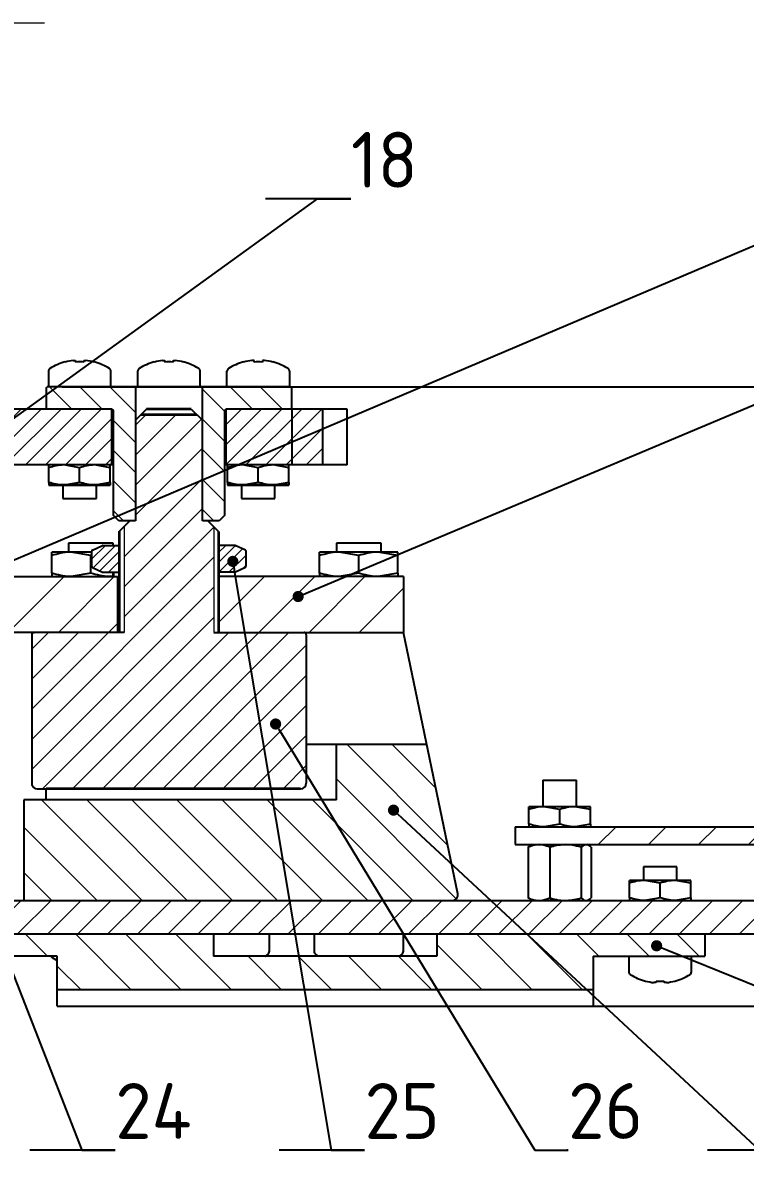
# Model space of a CAD drawing. Header units: millimetres. Extents: x 19686 to 36223, y 4362 to 8014.
# Drawn here: x 19880.3 to 19945, y 4361.7 to 4463.2 of the extents above; entities that cross this region are included whole.
import ezdxf
from ezdxf import colors
from ezdxf.entities.mleader import LeaderData, LeaderLine
from ezdxf.math import Vec2, Vec3

# ---------------------------------------------------------------- set-up
doc = ezdxf.new("R2010")
doc.units = ezdxf.units.MM
doc.layers.get('0').update_dxf_attribs({"lineweight": 35})
doc.layers.add('Nét mảnh', color=130, linetype='Continuous', lineweight=13)
doc.layers.add('Nét đậm', color=7, linetype='Continuous', lineweight=35)
doc.styles.add('MtXpl_TCVN_7284', font='')
doc.styles.get("Standard").update_dxf_attribs({"font": '', "height": 4.375})
doc.styles.get('MtXpl_TCVN_7284').set_extended_font_data('TCVN 7284')
doc.styles.get('Standard').set_extended_font_data('TCVN 7284')
doc.dimstyles.new('ISO-25$0', dxfattribs={"dimtxt": 4.375, "dimasz": 2.5, "dimexe": 1.25, "dimexo": 0.625, "dimtad": 1, "dimtxsty": 'Standard', "dimblk": 'OPEN30', "dimcen": 2.5, "dimadec": 0, "dimazin": 0, "dimtfac": 1, "dimtmove": 0, "dimatfit": 3, "dimldrblk": 'OPEN30', "dimfxl": 1, "dimarcsym": 0})
pattern_1 = [(45, (486.8383, -781.2207), (-2.24506403, 2.24506403), [])]
pattern_2 = [(45, (486.8383, -781.2207), (-1.34703842, 1.34703842), [])]

# ---------------------------------------------------------------- blocks, each defined once
blk = doc.blocks.new('_Dot')
at = {"color": 0, "linetype": 'ByBlock', "lineweight": -2}
blk.add_line((-0.5, 0), (-1, 0), dxfattribs=at)
at = {"color": 0, "linetype": 'ByBlock', "const_width": 0.5}
blk.add_lwpolyline([(-0.25, 0, 1), (0.25, 0, 1)], format="xyb", close=True, dxfattribs=at)
blk = doc.blocks.new('_Open30')
at = {"color": 0, "linetype": 'ByBlock', "lineweight": -2}
for p, q in [((-1, 0.268), (0, 0)), ((0, 0), (-1, -0.268)), ((0, 0), (-1, 0))]:
    blk.add_line(p, q, dxfattribs=at)
blk = doc.blocks.new('*D151')
at = {"layer": 'Defpoints', "color": 0, "transparency": 16777216}
for p in [(19882.56, 4430.64), (20083.92, 4430.64), (19883.36, 4375.17)]:
    blk.add_point(p, dxfattribs=at)
at = {"layer": 'Nét mảnh', "color": 0, "lineweight": -2, "transparency": 16777216}
for p, q in [((19883.81, 4430.64), (20086.42, 4430.64)), ((20083.92, 4380.17), (20083.92, 4425.64)), ((19884.61, 4375.17), (20086.42, 4375.17))]:
    blk.add_line(p, q, dxfattribs=at)
at = {"layer": 'Nét mảnh', "color": 0, "lineweight": -2, "transparency": 16777216, "xscale": 5, "yscale": 5, "zscale": 5}
for p, rotation in [((20083.92, 4430.64), 90), ((20083.92, 4375.17), 270)]:
    blk.add_blockref('_Open30', p, dxfattribs=dict(at, rotation=rotation))
at = {"layer": 'Nét mảnh', "color": 0, "transparency": 16777216, "insert": (20080.92, 4402.91), "char_height": 4.375, "attachment_point": 5, "rotation": 90}
blk.add_mtext('{\\H0.8x;56}', dxfattribs=at)

msp = doc.modelspace()

# ---------------------------------------------------------------- hatches: boundary and pattern name
at = {"layer": 'Nét mảnh', "true_color": 0x000000}
h = msp.add_hatch(dxfattribs=at)
h.set_pattern_fill('ANSI31', color=18, scale=0.6, angle=90)
h.set_pattern_definition([(135, (486.8383, -781.2207), (-1.34703842, -1.34703842), [])])
h.paths.add_polyline_path([(19890.363, 4430.639), (19882.463, 4430.639), (19882.363, 4430.539), (19882.363, 4428.739), (19882.463, 4428.639), (19888.263, 4428.639), (19888.363, 4428.539), (19888.363, 4419.139), (19888.863, 4418.639), (19890.363, 4418.639)])
h.paths.add_polyline_path([(19904.363, 4430.539), (19904.263, 4430.639), (19896.363, 4430.639), (19896.363, 4418.639), (19897.863, 4418.639), (19898.363, 4419.139), (19898.363, 4428.539), (19898.463, 4428.639), (19904.263, 4428.639), (19904.363, 4428.739)])
h = msp.add_hatch(dxfattribs=at)
h.set_pattern_fill('ANSI31', color=18, scale=0.4)
h.set_pattern_definition([(45, (486.8383, -781.2207), (-0.89802561, 0.89802561), [])])
h.paths.add_polyline_path([(19888.263, 4428.639), (19878.363, 4428.639), (19878.363, 4423.639), (19888.263, 4423.639)])
h.paths.add_polyline_path([(19907.112, 4428.639), (19898.463, 4428.639), (19898.463, 4423.639), (19907.112, 4423.639)])
h = msp.add_hatch(dxfattribs=at)
h.set_pattern_fill('ANSI31', color=18, scale=0.6)
h.set_pattern_definition(pattern_2)
edge = h.paths.add_edge_path()
edge.add_line((19897.386, 4418.116), (19896.863, 4418.639))
edge.add_line((19896.863, 4418.639), (19896.363, 4418.639))
edge.add_line((19896.363, 4418.639), (19896.363, 4427.639))
edge.add_line((19896.363, 4427.639), (19895.863, 4428.139))
edge.add_line((19895.863, 4428.139), (19890.863, 4428.139))
edge.add_line((19890.863, 4428.139), (19890.363, 4427.639))
edge.add_line((19890.363, 4427.639), (19890.363, 4418.639))
edge.add_line((19890.363, 4418.639), (19889.863, 4418.639))
edge.add_line((19889.863, 4418.639), (19889.341, 4418.116))
edge.add_line((19889.341, 4418.116), (19889.341, 4408.639))
edge.add_line((19889.341, 4408.639), (19881.305, 4408.639))
edge.add_spline(control_points=[(19881.305, 4408.639), (19881.289, 4408.638), (19881.258, 4408.636), (19881.214, 4408.619), (19881.178, 4408.596), (19881.141, 4408.559), (19881.11, 4408.506), (19881.106, 4408.46), (19881.104, 4408.439)], knot_values=[0, 0, 0, 0, 0.152998, 0.298048, 0.4351505, 0.5643079, 0.7978191, 1, 1, 1, 1], degree=3, periodic=0)
edge.add_line((19881.104, 4408.439), (19881.104, 4394.941))
edge.add_arc((19881.563, 4395.139), 0.5, 203.2829, 270)
edge.add_line((19881.563, 4394.639), (19882.363, 4394.639))
edge.add_line((19882.363, 4394.639), (19905.163, 4394.639))
edge.add_arc((19905.163, 4395.139), 0.5, 270, 360)
edge.add_line((19905.663, 4395.139), (19905.663, 4408.439))
edge.add_arc((19905.463, 4408.439), 0.2, 0, 90)
edge.add_line((19905.463, 4408.639), (19897.386, 4408.639))
edge.add_line((19897.386, 4408.639), (19897.386, 4418.116))
h = msp.add_hatch(dxfattribs=at)
h.set_pattern_fill('ANSI31', color=18, scale=0.2)
h.set_pattern_definition([(45, (486.8383, -781.2207), (-0.449012806, 0.449012806), [])])
h.paths.add_polyline_path([(19888.909, 4416.439), (19887.457, 4416.439, 0.1095178), (19887.415, 4416.43), (19886.508, 4416.007, 0.2914734), (19886.451, 4415.916), (19886.451, 4414.562, 0.2914734), (19886.508, 4414.471), (19887.415, 4414.048, 0.1095178), (19887.457, 4414.039), (19888.909, 4414.039)])
h.paths.add_polyline_path([(19900.276, 4415.916, 0.2914734), (19900.218, 4416.007), (19899.292, 4416.439), (19899.269, 4416.439), (19897.817, 4416.439), (19897.817, 4414.039), (19899.269, 4414.039, 0.1095178), (19899.312, 4414.048), (19900.218, 4414.471, 0.2914734), (19900.276, 4414.562)])
h = msp.add_hatch(dxfattribs=at)
h.set_pattern_fill('ANSI31', color=18)
h.set_pattern_definition(pattern_1)
h.paths.add_polyline_path([(19888.763, 4413.639), (19872.563, 4413.639, -0.4142136), (19872.863, 4413.339), (19872.863, 4408.639), (19888.763, 4408.639)])
h.paths.add_polyline_path([(19853.863, 4413.339, -0.4142136), (19854.163, 4413.639), (19849.487, 4413.639), (19847.73, 4408.639), (19853.863, 4408.639)])
h.paths.add_polyline_path([(19914.363, 4413.639), (19898.867, 4413.639), (19898.07, 4408.639), (19914.363, 4408.639)])
h.paths.add_polyline_path([(19898.867, 4413.639), (19897.817, 4413.639), (19897.817, 4408.639), (19898.07, 4408.639)])
h = msp.add_hatch(dxfattribs=at)
h.set_pattern_fill('ANSI31', color=18, scale=0.9, angle=90)
h.set_pattern_definition([(135, (486.8383, -781.2207), (-2.02055763, -2.02055763), [])])
h.paths.add_polyline_path([(19904.156, 4384.639), (19918.748, 4384.639, 0.4757351), (19919.238, 4385.241), (19916.447, 4398.639), (19908.363, 4398.639), (19908.363, 4393.639), (19902.653, 4393.639)])
h.paths.add_polyline_path([(19880.363, 4393.639), (19880.363, 4384.639), (19904.156, 4384.639), (19902.653, 4393.639)])
h = msp.add_hatch(dxfattribs=at)
h.set_pattern_fill('ANSI31', color=18)
h.set_pattern_definition(pattern_1)
h.paths.add_polyline_path([(20001.428, 4392.73), (19979.55, 4392.73), (19979.55, 4392.71), (19979.353, 4392.71), (19979, 4392.711), (19979, 4392.71), (19978.758, 4392.71), (19977.627, 4392.711), (19977.627, 4392.71), (19972.6, 4392.71), (19971.469, 4392.711), (19971.469, 4392.71), (19971.228, 4392.71), (19970.874, 4392.711), (19970.874, 4392.71), (19970.677, 4392.71), (19948.621, 4392.73), (19948.621, 4391.239), (19931.301, 4391.239), (19930.516, 4389.639), (20026.057, 4389.639), (20026.817, 4391.239), (20001.428, 4391.239)])
h = msp.add_hatch(dxfattribs=at)
h.set_pattern_fill('ANSI31', color=18, scale=0.6)
h.set_pattern_definition(pattern_2)
h.paths.add_polyline_path([(20035.363, 4384.639), (19917.579, 4384.639), (19918.772, 4381.639), (20035.363, 4381.639)])
h.paths.add_polyline_path([(19917.579, 4384.639), (19896.831, 4384.639), (19896.001, 4381.639), (19918.772, 4381.639)])
h.paths.add_polyline_path([(19857.363, 4384.639), (19849.895, 4384.639), (19848.363, 4382.795), (19848.363, 4381.639), (19857.363, 4381.639)])
h.paths.add_polyline_path([(19849.895, 4384.639), (19848.363, 4384.639), (19848.363, 4382.795)], flags=17)
h.paths.add_polyline_path([(19896.831, 4384.639), (19869.363, 4384.639), (19869.363, 4381.639), (19896.001, 4381.639)])
h = msp.add_hatch(dxfattribs=at)
h.set_pattern_fill('ANSI31', color=18, angle=90)
h.set_pattern_definition([(135, (486.8383, -781.2207), (-2.24506403, -2.24506403), [])])
h.paths.add_polyline_path([(19941.363, 4381.639), (19918.772, 4381.639), (19920.759, 4376.639), (19931.363, 4376.639), (19931.363, 4379.639), (19941.363, 4379.639)])
h.paths.add_polyline_path([(19918.772, 4381.639), (19917.363, 4381.639), (19917.363, 4379.639), (19897.363, 4379.639), (19897.363, 4381.639), (19896.001, 4381.639), (19894.619, 4376.639), (19920.759, 4376.639)])
h.paths.add_polyline_path([(19896.001, 4381.639), (19873.363, 4381.639), (19873.363, 4379.639), (19883.363, 4379.639), (19883.363, 4376.639), (19894.619, 4376.639)])

# ---------------------------------------------------------------- linework, layer by layer
at = {"color": 18, "linetype": 'Continuous', "lineweight": 25, "true_color": 0x000000}
for p, q in [((19884.057, 4432.851), (19884.051, 4432.864)), ((19884.799, 4432.993), (19884.993, 4432.993)), ((19884.993, 4432.993), (19884.993, 4432.851)), ((19885.733, 4432.851), (19885.733, 4432.993)), ((19885.733, 4432.993), (19885.928, 4432.993)), ((19886.676, 4432.864), (19886.67, 4432.851)), ((19892.057, 4432.851), (19892.051, 4432.864)), ((19892.799, 4432.993), (19892.993, 4432.993)), ((19892.993, 4432.993), (19892.993, 4432.851)), ((19893.733, 4432.851), (19893.733, 4432.993)), ((19893.733, 4432.993), (19893.928, 4432.993)), ((19894.676, 4432.864), (19894.67, 4432.851)), ((19900.051, 4432.864), (19900.057, 4432.851)), ((19900.993, 4432.993), (19900.799, 4432.993)), ((19900.993, 4432.851), (19900.993, 4432.993)), ((19901.928, 4432.993), (19901.733, 4432.993)), ((19901.733, 4432.993), (19901.733, 4432.851)), ((19902.67, 4432.851), (19902.676, 4432.864)), ((19882.563, 4432.035), (19882.563, 4430.639)), ((19888.163, 4430.639), (19888.163, 4432.035)), ((19890.563, 4432.035), (19890.563, 4430.639)), ((19896.163, 4430.639), (19896.163, 4432.035)), ((19898.563, 4430.639), (19898.563, 4432.035)), ((19904.163, 4432.035), (19904.163, 4430.639)), ((19882.363, 4430.539), (19882.463, 4430.639)), ((19882.363, 4430.539), (19882.363, 4428.739)), ((19904.263, 4430.639), (19882.463, 4430.639)), ((19890.363, 4430.639), (19890.363, 4418.639)), ((19896.363, 4418.639), (19896.363, 4430.519)), ((19904.263, 4430.639), (19904.363, 4430.539)), ((19904.363, 4428.739), (19904.363, 4430.539)), ((19888.263, 4428.639), (19868.463, 4428.639)), ((19882.463, 4428.639), (19882.363, 4428.739)), ((19888.263, 4428.639), (19888.363, 4428.539)), ((19888.263, 4423.639), (19888.263, 4428.639)), ((19888.363, 4428.539), (19888.363, 4419.139)), ((19895.363, 4428.639), (19896.363, 4427.639)), ((19898.363, 4428.539), (19898.463, 4428.639)), ((19898.363, 4419.139), (19898.363, 4428.539)), ((19898.463, 4428.639), (19898.463, 4423.639)), ((19909.331, 4428.639), (19898.463, 4428.639)), ((19904.363, 4428.739), (19904.263, 4428.639)), ((19904.363, 4428.639), (19904.363, 4423.639)), ((19907.112, 4428.639), (19907.112, 4423.639)), ((19909.331, 4423.639), (19909.331, 4428.639)), ((19888.363, 4423.639), (19868.363, 4423.639)), ((19882.613, 4422.084), (19882.613, 4423.393)), ((19888.363, 4423.639), (19882.95, 4423.639)), ((19885.363, 4423.393), (19883.988, 4423.639)), ((19885.363, 4422.084), (19885.363, 4423.393)), ((19888.113, 4423.393), (19886.738, 4423.639)), ((19888.113, 4422.084), (19888.113, 4423.393)), ((19909.331, 4423.639), (19898.363, 4423.639)), ((19898.613, 4422.084), (19898.613, 4423.393)), ((19899.514, 4423.639), (19899.505, 4423.636)), ((19901.363, 4423.393), (19899.988, 4423.639)), ((19901.363, 4422.084), (19901.363, 4423.393)), ((19902.549, 4423.636), (19902.539, 4423.639)), ((19904.113, 4423.393), (19902.738, 4423.639)), ((19904.113, 4422.084), (19904.113, 4423.393)), ((19885.363, 4422.084), (19883.988, 4421.839)), ((19888.113, 4422.084), (19886.738, 4421.839)), ((19901.363, 4422.084), (19899.988, 4421.839)), ((19904.113, 4422.084), (19902.738, 4421.839)), ((19883.863, 4421.841), (19883.863, 4420.639)), ((19886.863, 4420.639), (19886.863, 4421.861)), ((19899.863, 4421.841), (19899.863, 4420.639)), ((19902.863, 4420.639), (19902.863, 4421.861)), ((19883.863, 4420.639), (19886.863, 4420.639)), ((19899.863, 4420.639), (19902.863, 4420.639)), ((19888.863, 4418.639), (19888.363, 4419.139)), ((19898.363, 4419.139), (19897.863, 4418.639)), ((19890.363, 4418.639), (19888.863, 4418.639)), ((19888.909, 4417.685), (19889.863, 4418.639)), ((19897.863, 4418.639), (19896.363, 4418.639)), ((19897.817, 4417.685), (19896.863, 4418.639)), ((19884.363, 4416.639), (19884.363, 4415.839)), ((19888.363, 4416.639), (19884.363, 4416.639)), ((19886.508, 4416.007), (19887.415, 4416.43)), ((19887.457, 4416.439), (19888.909, 4416.439)), ((19888.363, 4416.439), (19888.363, 4416.639)), ((19888.909, 4416.522), (19888.908, 4416.521)), ((19888.909, 4416.415), (19888.909, 4416.415)), ((19908.363, 4416.639), (19908.363, 4415.839)), ((19912.363, 4416.639), (19908.363, 4416.639)), ((19912.363, 4415.839), (19912.363, 4416.639)), ((19886.451, 4415.839), (19882.863, 4415.839)), ((19882.863, 4413.951), (19882.863, 4415.526)), ((19886.363, 4415.526), (19884.613, 4415.839)), ((19886.363, 4413.951), (19886.363, 4415.526)), ((19886.451, 4414.562), (19886.451, 4415.916)), ((19900.276, 4414.562), (19900.276, 4415.916)), ((19913.863, 4415.839), (19906.863, 4415.839)), ((19906.863, 4413.951), (19906.863, 4415.526)), ((19910.363, 4415.526), (19908.613, 4415.839)), ((19910.363, 4413.951), (19910.363, 4415.526)), ((19913.863, 4415.526), (19912.113, 4415.839)), ((19913.863, 4413.951), (19913.863, 4415.526)), ((19886.363, 4413.951), (19884.613, 4413.639)), ((19886.508, 4414.471), (19887.415, 4414.048)), ((19887.457, 4414.039), (19888.909, 4414.039)), ((19899.269, 4414.039), (19897.817, 4414.039)), ((19900.218, 4414.471), (19899.312, 4414.048)), ((19910.363, 4413.951), (19908.613, 4413.639)), ((19913.863, 4413.951), (19912.113, 4413.639)), ((19866.363, 4413.639), (19888.763, 4413.639)), ((19888.363, 4413.684), (19888.113, 4413.639)), ((19888.763, 4413.639), (19888.763, 4408.639)), ((19914.363, 4413.639), (19897.817, 4413.639)), ((19914.363, 4413.639), (19914.363, 4408.639)), ((19889.341, 4408.639), (19872.863, 4408.639)), ((19881.104, 4394.941), (19881.104, 4408.439)), ((19897.386, 4408.639), (19914.363, 4408.639)), ((19905.663, 4408.439), (19905.663, 4395.139)), ((19919.238, 4385.241), (19914.363, 4408.639)), ((19905.663, 4398.639), (19916.447, 4398.639)), ((19908.363, 4393.639), (19908.363, 4398.639)), ((19926.863, 4395.414), (19926.863, 4393.039)), ((19926.863, 4395.414), (19929.863, 4395.414)), ((19929.863, 4393.039), (19929.863, 4395.414)), ((19880.363, 4393.639), (19880.363, 4384.639)), ((19908.363, 4393.639), (19880.363, 4393.639)), ((19881.563, 4394.639), (19882.363, 4394.639)), ((19882.363, 4393.639), (19882.363, 4394.639)), ((19931.113, 4393.039), (19925.613, 4393.039)), ((19925.613, 4391.484), (19925.613, 4392.793)), ((19928.363, 4392.793), (19926.988, 4393.039)), ((19928.363, 4391.484), (19928.363, 4392.793)), ((19931.113, 4392.793), (19929.738, 4393.039)), ((19931.113, 4391.484), (19931.113, 4392.793)), ((19924.363, 4391.239), (19948.621, 4391.239)), ((19924.363, 4391.239), (19924.363, 4389.639)), ((19928.363, 4391.484), (19926.988, 4391.239)), ((19931.113, 4391.484), (19929.738, 4391.239)), ((19924.363, 4389.639), (20032.363, 4389.639)), ((19925.863, 4389.639), (19925.731, 4389.562)), ((19927.588, 4389.639), (19927.467, 4389.414)), ((19930.996, 4389.562), (19930.863, 4389.639)), ((19925.536, 4389.414), (19925.738, 4389.554)), ((19925.536, 4389.414), (19925.536, 4384.864)), ((19927.467, 4389.414), (19927.467, 4384.864)), ((19930.295, 4389.414), (19930.295, 4384.864)), ((19931.191, 4389.414), (19931.191, 4384.864)), ((19935.863, 4387.639), (19935.863, 4386.439)), ((19938.863, 4387.639), (19935.863, 4387.639)), ((19938.863, 4386.439), (19938.863, 4387.639)), ((19940.113, 4386.439), (19934.613, 4386.439)), ((19934.613, 4384.884), (19934.613, 4386.193)), ((19937.363, 4386.193), (19935.988, 4386.439)), ((19937.363, 4384.884), (19937.363, 4386.193)), ((19940.113, 4386.193), (19938.738, 4386.439)), ((19940.113, 4384.884), (19940.113, 4386.193)), ((19848.363, 4384.639), (20035.363, 4384.639)), ((19925.738, 4384.752), (19925.536, 4384.864)), ((19925.731, 4384.715), (19925.863, 4384.639)), ((19927.467, 4384.864), (19927.588, 4384.639)), ((19930.863, 4384.639), (19930.996, 4384.715)), ((19937.363, 4384.884), (19935.988, 4384.639)), ((19940.113, 4384.884), (19938.738, 4384.639)), ((19848.363, 4381.639), (20035.363, 4381.639)), ((19897.363, 4381.639), (19897.363, 4379.639)), ((19902.363, 4380.094), (19902.363, 4381.639)), ((19906.363, 4381.639), (19906.363, 4380.094)), ((19914.363, 4380.094), (19914.363, 4381.639)), ((19917.363, 4381.639), (19917.363, 4379.639)), ((19941.363, 4381.639), (19941.363, 4379.639)), ((19883.363, 4379.639), (19873.363, 4379.639)), ((19883.363, 4375.171), (19883.363, 4379.639)), ((19917.363, 4379.639), (19897.363, 4379.639)), ((19931.363, 4379.639), (19941.363, 4379.639)), ((19931.363, 4379.639), (19931.363, 4375.171)), ((19934.563, 4379.639), (19934.563, 4378.242)), ((19940.163, 4378.242), (19940.163, 4379.639)), ((19936.051, 4377.414), (19936.057, 4377.427)), ((19936.993, 4377.427), (19936.993, 4377.285)), ((19937.733, 4377.285), (19937.733, 4377.427)), ((19938.67, 4377.427), (19938.676, 4377.414)), ((19931.363, 4376.639), (19883.363, 4376.639)), ((19936.993, 4377.285), (19936.799, 4377.285)), ((19937.928, 4377.285), (19937.733, 4377.285)), ((19883.363, 4375.171), (19931.363, 4375.171))]:
    msp.add_line(p, q, dxfattribs=at)
at = {"color": 18, "linetype": 'Continuous', "lineweight": 25, "true_color": 0x000000, "flags": 128}
for points in [[(19901.981, 4379.639), (19902.002, 4379.653), (19902.217, 4379.804)], [(19906.51, 4379.804), (19906.724, 4379.653), (19906.745, 4379.639)], [(19913.981, 4379.639), (19914.002, 4379.653), (19914.217, 4379.804)]]:
    msp.add_lwpolyline(points, dxfattribs=at)
at = {"color": 18, "linetype": 'Continuous', "lineweight": 25, "true_color": 0x000000}
for centre, radius, start, end in [((19882.833, 4432.035), 0.27, 122.33603, 180), ((19885.363, 4428.039), 5, 105.21928, 122.33603), ((19885.363, 4428.039), 4.986, 96.50342, 105.18786), ((19885.363, 4427.386), 5.477, 86.1266, 93.8734), ((19885.363, 4428.039), 4.986, 74.81214, 83.49658), ((19885.363, 4428.039), 5, 57.66397, 74.78072), ((19887.893, 4432.035), 0.27, 0, 57.66397), ((19890.833, 4432.035), 0.27, 122.33603, 180), ((19893.363, 4428.039), 5, 105.21928, 122.33603), ((19893.363, 4428.039), 4.986, 96.50342, 105.18786), ((19893.363, 4427.386), 5.477, 86.1266, 93.8734), ((19893.363, 4428.039), 4.986, 74.81214, 83.49658), ((19893.363, 4428.039), 5, 57.66397, 74.78072), ((19895.893, 4432.035), 0.27, 0, 57.66397), ((19898.833, 4432.035), 0.27, 122.33603, 180), ((19901.363, 4428.039), 5, 105.21928, 122.33603), ((19901.363, 4428.039), 4.986, 96.50342, 105.18786), ((19901.363, 4427.386), 5.477, 86.1266, 93.8734), ((19901.363, 4428.039), 4.986, 74.81214, 83.49658), ((19901.363, 4428.039), 5, 57.66397, 74.78072), ((19903.893, 4432.035), 0.27, 0, 57.66397), ((19886.551, 4415.916), 0.1, 115, 180), ((19887.457, 4416.339), 0.1, 90, 115), ((19900.176, 4415.916), 0.1, 0, 65), ((19886.551, 4414.562), 0.1, 180, 245), ((19887.457, 4414.139), 0.1, 245, 270), ((19899.269, 4414.139), 0.1, 270, 295), ((19900.176, 4414.562), 0.1, 295, 0), ((19905.463, 4408.439), 0.2, 0, 90), ((19881.563, 4395.139), 0.5, 203.2829, 270), ((19905.163, 4395.139), 0.5, 270, 0), ((19918.748, 4385.139), 0.5, 270, 11.76829), ((19886.363, 4385.039), 6.5, 236.17784, 242.51357), ((19902.003, 4380.094), 0.36, 306.35837, 0), ((19906.723, 4380.094), 0.36, 180, 233.64163), ((19914.003, 4380.094), 0.36, 306.35837, 0), ((19934.833, 4378.242), 0.27, 180, 237.66397), ((19937.363, 4382.239), 5, 237.66397, 254.78072), ((19937.363, 4382.239), 4.986, 254.81214, 263.49658), ((19937.363, 4382.891), 5.477, 266.1266, 273.8734), ((19937.363, 4382.239), 4.986, 276.50342, 285.18786), ((19937.363, 4382.239), 5, 285.21928, 302.33603), ((19939.893, 4378.242), 0.27, 302.33603, 0)]:
    msp.add_arc(centre, radius, start, end, dxfattribs=at)
for points, knots in [([(19883.988, 4423.639), (19883.956, 4423.639), (19883.491, 4423.635), (19883.036, 4423.51), (19882.613, 4423.393)], [0, 0, 0, 0, 0.07015027, 1, 1, 1, 1]), ([(19882.613, 4423.393), (19882.613, 4423.43), (19882.613, 4423.574), (19882.613, 4423.611), (19882.613, 4423.639)], [0, 0, 0, 0, 0.2575513, 1, 1, 1, 1]), ([(19886.738, 4423.639), (19886.706, 4423.639), (19886.241, 4423.635), (19885.786, 4423.51), (19885.363, 4423.393)], [0, 0, 0, 0, 0.0701503, 1, 1, 1, 1]), ([(19888.113, 4423.393), (19888.113, 4423.43), (19888.113, 4423.574), (19888.113, 4423.611), (19888.113, 4423.639)], [0, 0, 0, 0, 0.25755135, 1, 1, 1, 1]), ([(19899.988, 4423.639), (19899.956, 4423.639), (19899.491, 4423.635), (19899.036, 4423.51), (19898.613, 4423.393)], [0, 0, 0, 0, 0.07015027, 1, 1, 1, 1]), ([(19898.613, 4423.393), (19898.613, 4423.43), (19898.613, 4423.574), (19898.613, 4423.611), (19898.613, 4423.639)], [0, 0, 0, 0, 0.2575513, 1, 1, 1, 1]), ([(19902.738, 4423.639), (19902.706, 4423.639), (19902.241, 4423.635), (19901.786, 4423.51), (19901.363, 4423.393)], [0, 0, 0, 0, 0.0701503, 1, 1, 1, 1]), ([(19904.113, 4423.393), (19904.113, 4423.43), (19904.113, 4423.574), (19904.113, 4423.611), (19904.113, 4423.639)], [0, 0, 0, 0, 0.25755135, 1, 1, 1, 1]), ([(19883.988, 4421.839), (19883.956, 4421.839), (19883.709, 4421.841), (19883.244, 4421.895), (19882.825, 4422.021), (19882.613, 4422.084)], [0, 0, 0, 0, 0.0700125, 0.5307444, 1, 1, 1, 1]), ([(19882.613, 4422.084), (19882.613, 4422.047), (19882.613, 4421.903), (19882.613, 4421.866), (19882.613, 4421.839)], [0, 0, 0, 0, 0.2575513, 1, 1, 1, 1]), ([(19886.738, 4421.839), (19886.706, 4421.839), (19886.241, 4421.843), (19885.786, 4421.968), (19885.363, 4422.084)], [0, 0, 0, 0, 0.0701503, 1, 1, 1, 1]), ([(19888.113, 4422.084), (19888.113, 4422.047), (19888.113, 4421.903), (19888.113, 4421.866), (19888.113, 4421.839)], [0, 0, 0, 0, 0.2575513, 1, 1, 1, 1]), ([(19899.988, 4421.839), (19899.956, 4421.839), (19899.709, 4421.841), (19899.244, 4421.895), (19898.825, 4422.021), (19898.613, 4422.084)], [0, 0, 0, 0, 0.0700125, 0.5307444, 1, 1, 1, 1]), ([(19898.613, 4422.084), (19898.613, 4422.047), (19898.613, 4421.903), (19898.613, 4421.866), (19898.613, 4421.839)], [0, 0, 0, 0, 0.2575513, 1, 1, 1, 1]), ([(19902.738, 4421.839), (19902.706, 4421.839), (19902.241, 4421.843), (19901.786, 4421.968), (19901.363, 4422.084)], [0, 0, 0, 0, 0.0701503, 1, 1, 1, 1]), ([(19904.113, 4422.084), (19904.113, 4422.047), (19904.113, 4421.903), (19904.113, 4421.866), (19904.113, 4421.839)], [0, 0, 0, 0, 0.2575513, 1, 1, 1, 1]), ([(19884.613, 4415.839), (19884.572, 4415.839), (19883.981, 4415.834), (19883.402, 4415.675), (19882.863, 4415.526)], [0, 0, 0, 0, 0.0701742, 1, 1, 1, 1]), ([(19882.863, 4415.526), (19882.863, 4415.573), (19882.863, 4415.757), (19882.863, 4415.804), (19882.863, 4415.839)], [0, 0, 0, 0, 0.2575513, 1, 1, 1, 1]), ([(19908.613, 4415.839), (19908.572, 4415.839), (19907.981, 4415.834), (19907.402, 4415.675), (19906.863, 4415.526)], [0, 0, 0, 0, 0.0701742, 1, 1, 1, 1]), ([(19906.863, 4415.526), (19906.863, 4415.573), (19906.863, 4415.757), (19906.863, 4415.804), (19906.863, 4415.839)], [0, 0, 0, 0, 0.2575513, 1, 1, 1, 1]), ([(19912.113, 4415.839), (19912.072, 4415.839), (19911.481, 4415.834), (19910.902, 4415.675), (19910.363, 4415.526)], [0, 0, 0, 0, 0.0701742, 1, 1, 1, 1]), ([(19913.863, 4415.526), (19913.863, 4415.573), (19913.863, 4415.757), (19913.863, 4415.804), (19913.863, 4415.839)], [0, 0, 0, 0, 0.2575513, 1, 1, 1, 1]), ([(19884.613, 4413.639), (19884.572, 4413.639), (19883.981, 4413.644), (19883.402, 4413.803), (19882.863, 4413.951)], [0, 0, 0, 0, 0.0701742, 1, 1, 1, 1]), ([(19882.863, 4413.951), (19882.863, 4413.904), (19882.863, 4413.721), (19882.863, 4413.674), (19882.863, 4413.639)], [0, 0, 0, 0, 0.2575513, 1, 1, 1, 1]), ([(19888.113, 4413.639), (19888.072, 4413.639), (19887.481, 4413.644), (19886.902, 4413.803), (19886.363, 4413.951)], [0, 0, 0, 0, 0.0701742, 1, 1, 1, 1]), ([(19908.613, 4413.639), (19908.572, 4413.639), (19907.981, 4413.644), (19907.402, 4413.803), (19906.863, 4413.951)], [0, 0, 0, 0, 0.0701742, 1, 1, 1, 1]), ([(19906.863, 4413.951), (19906.863, 4413.904), (19906.863, 4413.721), (19906.863, 4413.674), (19906.863, 4413.639)], [0, 0, 0, 0, 0.2575513, 1, 1, 1, 1]), ([(19912.113, 4413.639), (19912.072, 4413.639), (19911.481, 4413.644), (19910.902, 4413.803), (19910.363, 4413.951)], [0, 0, 0, 0, 0.0701742, 1, 1, 1, 1]), ([(19913.863, 4413.951), (19913.863, 4413.904), (19913.863, 4413.721), (19913.863, 4413.674), (19913.863, 4413.639)], [0, 0, 0, 0, 0.2575513, 1, 1, 1, 1]), ([(19881.104, 4408.439), (19881.106, 4408.46), (19881.11, 4408.506), (19881.141, 4408.559), (19881.178, 4408.596), (19881.214, 4408.619), (19881.258, 4408.636), (19881.289, 4408.638), (19881.305, 4408.639)], [0, 0, 0, 0, 0.2021809, 0.4356921, 0.5648495, 0.701952, 0.847002, 1, 1, 1, 1]), ([(19926.988, 4393.039), (19926.956, 4393.039), (19926.491, 4393.035), (19926.036, 4392.91), (19925.613, 4392.793)], [0, 0, 0, 0, 0.07015027, 1, 1, 1, 1]), ([(19925.613, 4392.793), (19925.613, 4392.83), (19925.613, 4392.974), (19925.613, 4393.011), (19925.613, 4393.039)], [0, 0, 0, 0, 0.2575513, 1, 1, 1, 1]), ([(19929.738, 4393.039), (19929.706, 4393.039), (19929.241, 4393.035), (19928.786, 4392.91), (19928.363, 4392.793)], [0, 0, 0, 0, 0.0701503, 1, 1, 1, 1]), ([(19931.113, 4392.793), (19931.113, 4392.83), (19931.113, 4392.974), (19931.113, 4393.011), (19931.113, 4393.039)], [0, 0, 0, 0, 0.25755135, 1, 1, 1, 1]), ([(19926.988, 4391.239), (19926.956, 4391.239), (19926.709, 4391.241), (19926.244, 4391.295), (19925.825, 4391.421), (19925.613, 4391.484)], [0, 0, 0, 0, 0.0700125, 0.5307444, 1, 1, 1, 1]), ([(19925.613, 4391.484), (19925.613, 4391.447), (19925.613, 4391.303), (19925.613, 4391.266), (19925.613, 4391.239)], [0, 0, 0, 0, 0.2575513, 1, 1, 1, 1]), ([(19929.738, 4391.239), (19929.706, 4391.239), (19929.241, 4391.243), (19928.786, 4391.368), (19928.363, 4391.484)], [0, 0, 0, 0, 0.0701503, 1, 1, 1, 1]), ([(19931.113, 4391.484), (19931.113, 4391.447), (19931.113, 4391.303), (19931.113, 4391.266), (19931.113, 4391.239)], [0, 0, 0, 0, 0.2575513, 1, 1, 1, 1]), ([(19927.467, 4389.414), (19927.28, 4389.484), (19926.928, 4389.617), (19926.27, 4389.671), (19925.82, 4389.513), (19925.536, 4389.414)], [0, 0, 0, 0, 0.2956528, 0.5552834, 1, 1, 1, 1]), ([(19930.295, 4389.414), (19930.021, 4389.484), (19929.506, 4389.617), (19928.543, 4389.671), (19927.884, 4389.513), (19927.467, 4389.414)], [0, 0, 0, 0, 0.2956528, 0.5552834, 1, 1, 1, 1]), ([(19931.191, 4389.414), (19931.104, 4389.484), (19930.941, 4389.617), (19930.636, 4389.671), (19930.427, 4389.513), (19930.295, 4389.414)], [0, 0, 0, 0, 0.2956528, 0.5552834, 1, 1, 1, 1]), ([(19935.988, 4386.439), (19935.956, 4386.439), (19935.491, 4386.435), (19935.036, 4386.31), (19934.613, 4386.193)], [0, 0, 0, 0, 0.0701503, 1, 1, 1, 1]), ([(19934.613, 4386.193), (19934.613, 4386.23), (19934.613, 4386.374), (19934.613, 4386.411), (19934.613, 4386.439)], [0, 0, 0, 0, 0.2575513, 1, 1, 1, 1]), ([(19938.738, 4386.439), (19938.706, 4386.439), (19938.241, 4386.435), (19937.786, 4386.31), (19937.363, 4386.193)], [0, 0, 0, 0, 0.0701503, 1, 1, 1, 1]), ([(19940.113, 4386.193), (19940.113, 4386.23), (19940.113, 4386.374), (19940.113, 4386.411), (19940.113, 4386.439)], [0, 0, 0, 0, 0.25755135, 1, 1, 1, 1]), ([(19925.536, 4384.864), (19925.723, 4384.793), (19926.075, 4384.661), (19926.733, 4384.607), (19927.183, 4384.765), (19927.467, 4384.864)], [0, 0, 0, 0, 0.2956528, 0.5552834, 1, 1, 1, 1]), ([(19927.467, 4384.864), (19927.742, 4384.793), (19928.257, 4384.661), (19929.22, 4384.607), (19929.879, 4384.765), (19930.295, 4384.864)], [0, 0, 0, 0, 0.29565284, 0.55528342, 1, 1, 1, 1]), ([(19930.295, 4384.864), (19930.382, 4384.793), (19930.545, 4384.661), (19930.85, 4384.607), (19931.059, 4384.765), (19931.191, 4384.864)], [0, 0, 0, 0, 0.2956528, 0.5552834, 1, 1, 1, 1]), ([(19935.988, 4384.639), (19935.956, 4384.639), (19935.709, 4384.641), (19935.244, 4384.695), (19934.825, 4384.821), (19934.613, 4384.884)], [0, 0, 0, 0, 0.0700125, 0.5307444, 1, 1, 1, 1]), ([(19934.613, 4384.884), (19934.613, 4384.847), (19934.613, 4384.703), (19934.613, 4384.666), (19934.613, 4384.639)], [0, 0, 0, 0, 0.2575513, 1, 1, 1, 1]), ([(19938.738, 4384.639), (19938.706, 4384.639), (19938.241, 4384.643), (19937.786, 4384.768), (19937.363, 4384.884)], [0, 0, 0, 0, 0.0701503, 1, 1, 1, 1]), ([(19940.113, 4384.884), (19940.113, 4384.847), (19940.113, 4384.703), (19940.113, 4384.666), (19940.113, 4384.639)], [0, 0, 0, 0, 0.2575513, 1, 1, 1, 1])]:
    msp.add_open_spline(points, degree=3, knots=knots, dxfattribs=at)
at = {"layer": 'Nét mảnh', "color": 18, "true_color": 0x000000}
for p, q in [((19857.204, 4463.246), (19882.204, 4463.246)), ((19891.363, 4428.639), (19891.363, 4428.639)), ((19889.341, 4418.116), (19889.341, 4408.639)), ((19897.386, 4418.116), (19897.386, 4408.639))]:
    msp.add_line(p, q, dxfattribs=at)
at = {"layer": 'Nét đậm', "color": 18, "lineweight": 25, "true_color": 0x000000}
msp.add_line((19891.363, 4428.639), (19890.363, 4427.639), dxfattribs=at)
at = {"layer": 'Nét đậm', "color": 18, "true_color": 0x000000}
for p, q in [((19895.363, 4428.639), (19891.363, 4428.639)), ((19895.863, 4428.139), (19890.863, 4428.139)), ((19888.113, 4421.839), (19882.613, 4421.839)), ((19904.113, 4421.839), (19898.613, 4421.839)), ((19888.909, 4417.685), (19888.909, 4408.639)), ((19897.817, 4417.685), (19897.817, 4408.639)), ((19899.269, 4416.439), (19899.292, 4416.439)), ((19888.363, 4414.039), (19888.363, 4413.684)), ((19905.163, 4394.639), (19882.363, 4394.639))]:
    msp.add_line(p, q, dxfattribs=at)
at = {"layer": 'Nét đậm', "color": 18, "linetype": 'Continuous', "lineweight": 25, "true_color": 0x000000}
for p, q in [((19899.269, 4416.439), (19897.817, 4416.439)), ((19900.218, 4416.007), (19899.292, 4416.439))]:
    msp.add_line(p, q, dxfattribs=at)

# ---------------------------------------------------------------- dimensions: what is measured, and where the dimension line sits
at = {"layer": 'Nét mảnh', "color": 18, "true_color": 0x000000}
dim = msp.add_linear_dim(base=(20083.922, 4430.639), p1=(19883.363, 4375.171), p2=(19882.563, 4430.639), angle=90, text='{\\H0.8x;56}', dimstyle='ISO-25$0', override={"dimscale": 2}, dxfattribs=at)
dim.commit()
dim.dimension.update_dxf_attribs({"geometry": '*D151', "text_midpoint": (20080.922, 4402.905)})

# ---------------------------------------------------------------- leaders
ml = msp.add_multileader_mtext('Standard', dxfattribs=at)
ml.set_content('18', color=(0, 0, 0), style='MtXpl_TCVN_7284')
ml.set_leader_properties()
ml.set_arrow_properties(name='DOT')
ml.build(insert=Vec2(0, 0))
ml.multileader.update_dxf_attribs({"text_left_attachment_type": 5, "text_right_attachment_type": 5, "dogleg_length": 3, "arrow_head_size": 1})
ctx = ml.context
ctx.base_point, ctx.char_height, ctx.arrow_head_size, ctx.landing_gap_size, ctx.plane_origin = Vec3(19909.67, 4447.467), 5, 1, 0, Vec3(19859.321, 4411.853)
ctx.left_attachment, ctx.right_attachment = 5, 5
notes = []
notes.append((ctx, [(1, (1, 1, 0), (19906.67, 4447.467), (1, 0), 3, [(0, [(19863.506, 4416.303)], 0, [])])]))
ctx.mtext.insert, ctx.mtext.flow_direction = Vec3(19909.67, 4453.467), 5
ml = msp.add_multileader_mtext('Standard', dxfattribs=at)
ml.set_content('17', color=(0, 0, 0), style='MtXpl_TCVN_7284')
ml.set_leader_properties()
ml.set_arrow_properties(name='DOT')
ml.build(insert=Vec2(0, 0))
ml.multileader.update_dxf_attribs({"text_left_attachment_type": 5, "text_right_attachment_type": 5, "dogleg_length": 3, "arrow_head_size": 1})
ctx = ml.context
ctx.base_point, ctx.char_height, ctx.arrow_head_size, ctx.landing_gap_size, ctx.plane_origin = Vec3(19958.608, 4447.467), 5, 1, 0, Vec3(19863.449, 4423.594)
ctx.left_attachment, ctx.right_attachment = 5, 5
notes.append((ctx, [(0, (1, 1, 0), (19955.608, 4447.467), (1, 0), 3, [(0, [(19872.131, 4412.009)], 0, [])])]))
ctx.mtext.insert, ctx.mtext.flow_direction = Vec3(19958.608, 4453.467), 5
ml = msp.add_multileader_mtext('Standard', dxfattribs=at)
ml.set_content('16', color=(0, 0, 0), style='MtXpl_TCVN_7284')
ml.set_leader_properties()
ml.set_arrow_properties(name='DOT')
ml.build(insert=Vec2(0, 0))
ml.multileader.update_dxf_attribs({"text_left_attachment_type": 5, "text_right_attachment_type": 5, "dogleg_length": 3, "arrow_head_size": 1})
ctx = ml.context
ctx.base_point, ctx.char_height, ctx.arrow_head_size, ctx.landing_gap_size, ctx.plane_origin = Vec3(19992.584, 4447.467), 5, 1, 0, Vec3(19898.865, 4415.139)
ctx.left_attachment, ctx.right_attachment = 5, 5
notes.append((ctx, [(0, (1, 1, 0), (19989.584, 4447.467), (1, 0), 3, [(0, [(19904.939, 4411.86)], 0, [])])]))
ctx.mtext.insert, ctx.mtext.flow_direction = Vec3(19992.584, 4453.467), 5
ml = msp.add_multileader_mtext('Standard', dxfattribs=at)
ml.set_content('25', color=(0, 0, 0), style='MtXpl_TCVN_7284')
ml.set_leader_properties()
ml.set_arrow_properties(name='DOT')
ml.build(insert=Vec2(0, 0))
ml.multileader.update_dxf_attribs({"text_left_attachment_type": 5, "text_right_attachment_type": 5, "dogleg_length": 3, "arrow_head_size": 1})
ctx = ml.context
ctx.base_point, ctx.char_height, ctx.arrow_head_size, ctx.landing_gap_size, ctx.plane_origin = Vec3(19910.887, 4362.291), 5, 1, 0, Vec3(19902.253, 4404.254)
ctx.left_attachment, ctx.right_attachment = 5, 5
notes.append((ctx, [(0, (1, 1, 0), (19907.887, 4362.291), (1, 0), 3, [(0, [(19899.085, 4415.004)], 0, [])])]))
ctx.mtext.insert, ctx.mtext.flow_direction = Vec3(19910.887, 4368.291), 5
ml = msp.add_multileader_mtext('Standard', dxfattribs=at)
ml.set_content('26', color=(0, 0, 0), style='MtXpl_TCVN_7284')
ml.set_leader_properties()
ml.set_arrow_properties(name='DOT')
ml.build(insert=Vec2(0, 0))
ml.multileader.update_dxf_attribs({"text_left_attachment_type": 5, "text_right_attachment_type": 5, "dogleg_length": 3, "arrow_head_size": 1})
ctx = ml.context
ctx.base_point, ctx.char_height, ctx.arrow_head_size, ctx.landing_gap_size, ctx.plane_origin = Vec3(19929.124, 4362.291), 5, 1, 0, Vec3(19914.407, 4392.62)
ctx.left_attachment, ctx.right_attachment = 5, 5
notes.append((ctx, [(0, (1, 1, 0), (19926.124, 4362.291), (1, 0), 3, [(0, [(19902.919, 4400.441)], 0, [])])]))
ctx.mtext.insert, ctx.mtext.width, ctx.mtext.flow_direction = Vec3(19929.124, 4368.291), 0.12008, 5
ml = msp.add_multileader_mtext('Standard', dxfattribs=at)
ml.set_content('27', color=(0, 0, 0), style='MtXpl_TCVN_7284')
ml.set_leader_properties()
ml.set_arrow_properties(name='DOT')
ml.build(insert=Vec2(0, 0))
ml.multileader.update_dxf_attribs({"text_left_attachment_type": 5, "text_right_attachment_type": 5, "dogleg_length": 3, "arrow_head_size": 1})
ctx = ml.context
ctx.base_point, ctx.char_height, ctx.arrow_head_size, ctx.landing_gap_size, ctx.plane_origin = Vec3(19949.256, 4362.291), 5, 1, 0, Vec3(19976.122, 4378.176)
ctx.left_attachment, ctx.right_attachment = 5, 5
notes.append((ctx, [(1, (1, 1, 0), (19946.256, 4362.291), (1, 0), 3, [(0, [(19913.484, 4392.728)], 0, [])])]))
ctx.mtext.insert, ctx.mtext.flow_direction = Vec3(19949.256, 4368.291), 5
ml = msp.add_multileader_mtext('Standard', dxfattribs=at)
ml.set_content('24', color=(0, 0, 0), style='MtXpl_TCVN_7284')
ml.set_leader_properties()
ml.set_arrow_properties(name='DOT')
ml.build(insert=Vec2(0, 0))
ml.multileader.update_dxf_attribs({"text_left_attachment_type": 5, "text_right_attachment_type": 5, "dogleg_length": 3, "arrow_head_size": 1})
ctx = ml.context
ctx.base_point, ctx.char_height, ctx.arrow_head_size, ctx.landing_gap_size, ctx.plane_origin = Vec3(19888.556, 4362.291), 5, 1, 0, Vec3(19905.041, 4379.493)
ctx.left_attachment, ctx.right_attachment = 5, 5
notes.append((ctx, [(1, (1, 1, 0), (19885.556, 4362.291), (1, 0), 3, [(0, [(19876.025, 4386.685)], 0, [])])]))
ctx.mtext.insert, ctx.mtext.flow_direction = Vec3(19888.556, 4368.291), 5
ml = msp.add_multileader_mtext('Standard', dxfattribs=at)
ml.set_content('28', color=(0, 0, 0), style='MtXpl_TCVN_7284')
ml.set_leader_properties()
ml.set_arrow_properties(name='DOT')
ml.build(insert=Vec2(0, 0))
ml.multileader.update_dxf_attribs({"text_left_attachment_type": 5, "text_right_attachment_type": 5, "dogleg_length": 3, "arrow_head_size": 1})
ctx = ml.context
ctx.base_point, ctx.char_height, ctx.arrow_head_size, ctx.landing_gap_size, ctx.plane_origin = Vec3(19985.19, 4362.291), 5, 1, 0, Vec3(20024.664, 4387.183)
ctx.left_attachment, ctx.right_attachment = 5, 5
notes.append((ctx, [(0, (1, 1, 0), (19982.19, 4362.291), (1, 0), 3, [(0, [(19937.045, 4380.584)], 0, [])])]))
ctx.mtext.insert, ctx.mtext.flow_direction = Vec3(19985.19, 4368.291), 5
for ctx, leaders in notes:
    for number, flags, end, landing, length, lines in leaders:
        leader = LeaderData()
        leader.index, (leader.has_last_leader_line, leader.has_dogleg_vector, leader.attachment_direction) = number, flags
        leader.last_leader_point, leader.dogleg_vector, leader.dogleg_length = Vec3(end), Vec3(landing), length
        for number, points, colour, breaks in lines:
            line = LeaderLine()
            line.index, line.vertices, line.color, line.breaks = number, Vec3.list(points), colors.encode_raw_color(colour), breaks
            leader.lines.append(line)
        ctx.leaders.append(leader)

doc.saveas('drawing.dxf')
